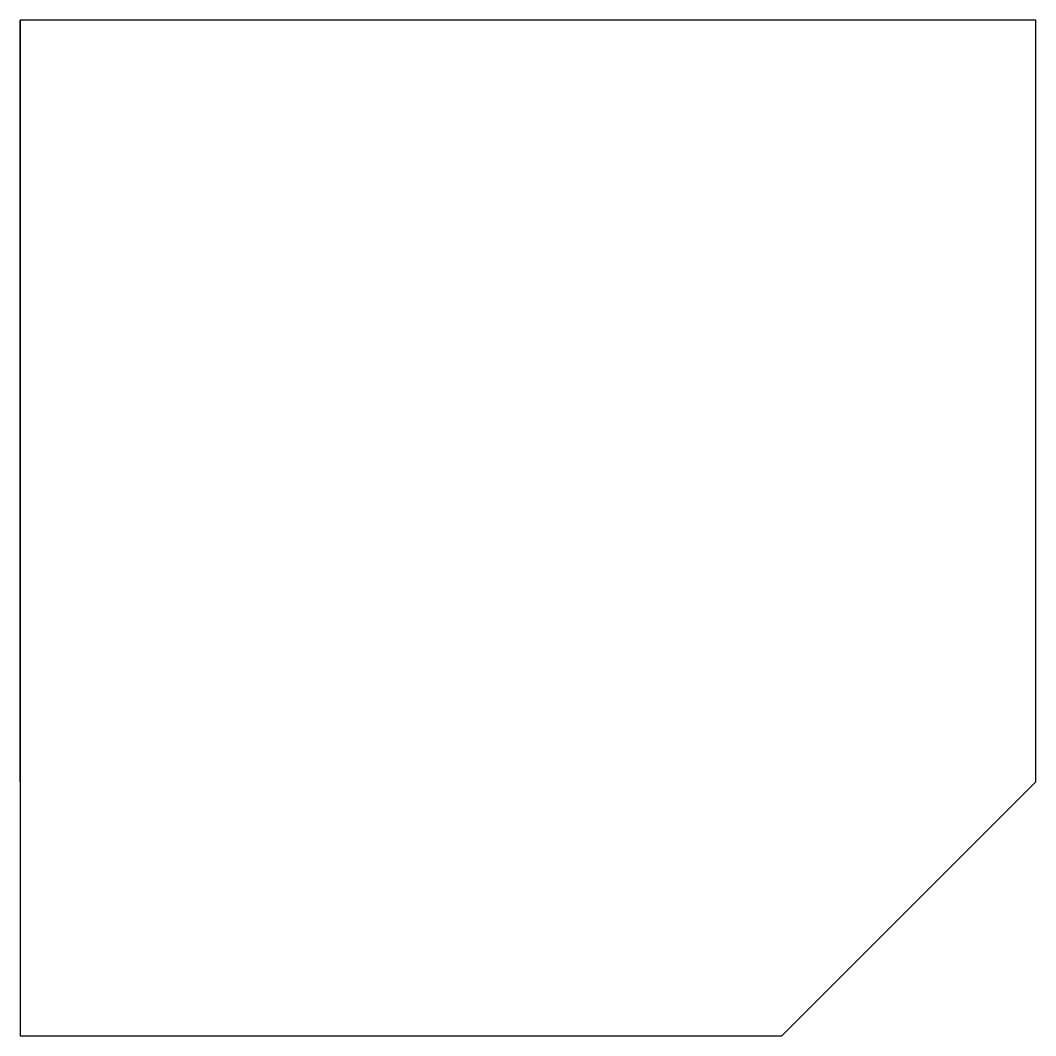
# Model space of a CAD drawing. Header units: millimetres. Extents: x 2500 to 2700, y 1350 to 1550.
import ezdxf

# ---------------------------------------------------------------- set-up
doc = ezdxf.new("R2010")
doc.units = ezdxf.units.MM

msp = doc.modelspace()

# ---------------------------------------------------------------- linework, layer by layer
for p, q in [((2500, 1550), (2500, 1350)), ((2700, 1550), (2500, 1550)), ((2700, 1400), (2700, 1550)), ((2650, 1350), (2700, 1400)), ((2500, 1350), (2650, 1350))]:
    msp.add_line(p, q)
at = {"extrusion": (-1, 0, 0)}
msp.add_line((2500, 1400, 30), (2500, 1550, 30), dxfattribs=at)

doc.saveas('drawing.dxf')
